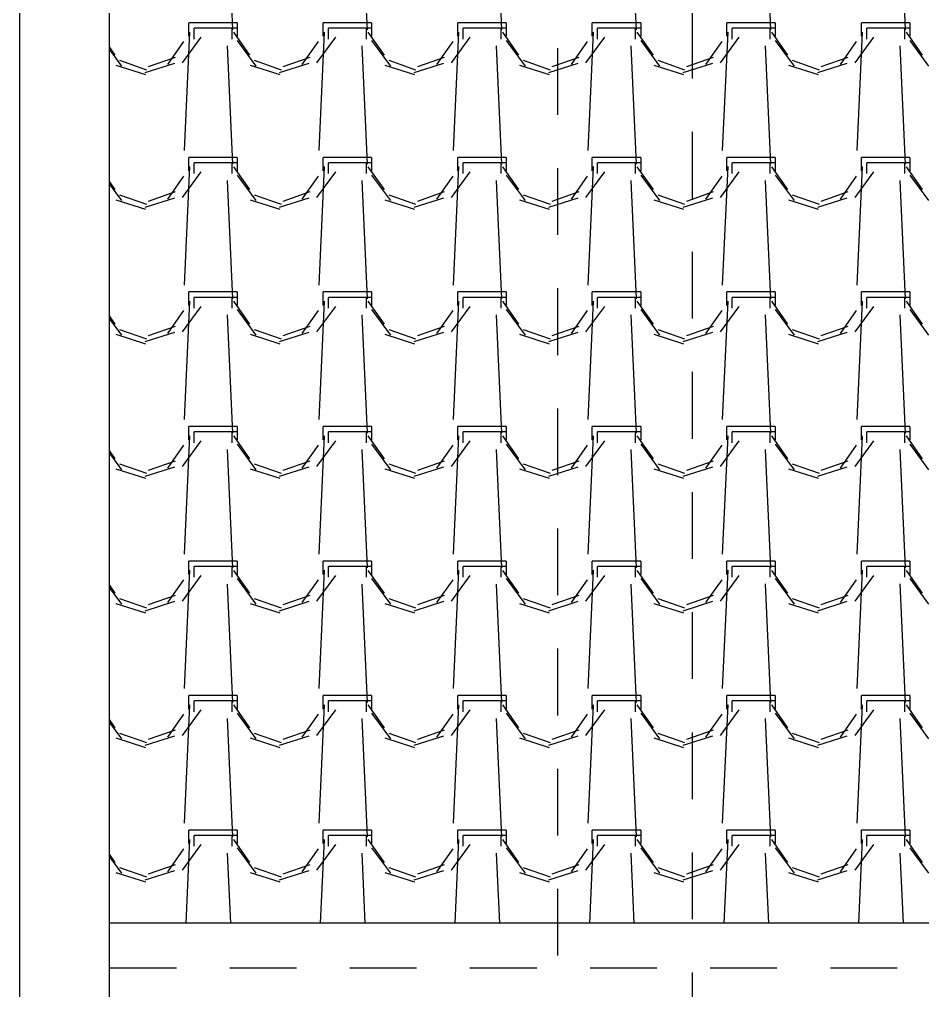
# Model space of a CAD drawing. Header units: millimetres. Extents: x 3923 to 4007, y 744 to 863.
# Drawn here: x 3928.841 to 3930.533, y 840.957 to 842.776 of the extents above; entities that cross this region are included whole.
import ezdxf

# ---------------------------------------------------------------- set-up
doc = ezdxf.new("R2010")
doc.units = ezdxf.units.MM
doc.linetypes.add('HIDDEN2', pattern=[0.1875, 0.125, -0.0625])
doc.layers.add('-HIDRO', color=8, linetype='Continuous')

msp = doc.modelspace()

# ---------------------------------------------------------------- linework, layer by layer
at = {"layer": '-HIDRO', "linetype": 'Continuous'}
for p, q in [((3928.8411, 852.9285), (3928.8411, 830.9115)), ((3929.0091, 846.7125), (3929.0091, 831.0795)), ((3929.2302, 842.9785), (3929.2403, 842.7568)), ((3929.4822, 842.9785), (3929.4923, 842.7568)), ((3929.7342, 842.9785), (3929.7443, 842.7568)), ((3929.9862, 842.9786), (3929.9963, 842.7568)), ((3930.2382, 842.9786), (3930.2483, 842.7568)), ((3930.4903, 842.9786), (3930.5003, 842.7568)), ((3929.2388, 842.7696), (3929.1582, 842.7696)), ((3929.1582, 842.7444), (3929.1582, 842.7696)), ((3929.2388, 842.7595), (3929.1682, 842.7595)), ((3929.1682, 842.7393), (3929.1682, 842.7595)), ((3929.2489, 842.7696), (3929.2388, 842.7696)), ((3929.2388, 842.7595), (3929.2388, 842.7393)), ((3929.2489, 842.7595), (3929.2388, 842.7595)), ((3929.2489, 842.7696), (3929.2489, 842.7444)), ((3929.4908, 842.7696), (3929.4102, 842.7696)), ((3929.4102, 842.7444), (3929.4102, 842.7696)), ((3929.4908, 842.7595), (3929.4202, 842.7595)), ((3929.4202, 842.7393), (3929.4202, 842.7595)), ((3929.5009, 842.7696), (3929.4908, 842.7696)), ((3929.4908, 842.7595), (3929.4908, 842.7393)), ((3929.5009, 842.7595), (3929.4908, 842.7595)), ((3929.5009, 842.7696), (3929.5009, 842.7444)), ((3929.7428, 842.7696), (3929.6622, 842.7696)), ((3929.6622, 842.7444), (3929.6622, 842.7696)), ((3929.7428, 842.7595), (3929.6722, 842.7595)), ((3929.6722, 842.7393), (3929.6722, 842.7595)), ((3929.7529, 842.7696), (3929.7428, 842.7696)), ((3929.7428, 842.7595), (3929.7428, 842.7393)), ((3929.7529, 842.7595), (3929.7428, 842.7595)), ((3929.7529, 842.7696), (3929.7529, 842.7444)), ((3929.9948, 842.7696), (3929.9142, 842.7696)), ((3929.9142, 842.7444), (3929.9142, 842.7696)), ((3929.9948, 842.7595), (3929.9242, 842.7595)), ((3929.9242, 842.7393), (3929.9242, 842.7595)), ((3930.0049, 842.7696), (3929.9948, 842.7696)), ((3929.9948, 842.7595), (3929.9948, 842.7393)), ((3930.0049, 842.7595), (3929.9948, 842.7595)), ((3930.0049, 842.7696), (3930.0049, 842.7444)), ((3930.2468, 842.7696), (3930.1662, 842.7696)), ((3930.1662, 842.7444), (3930.1662, 842.7696)), ((3930.2468, 842.7595), (3930.1762, 842.7595)), ((3930.1762, 842.7393), (3930.1762, 842.7595)), ((3930.2569, 842.7696), (3930.2468, 842.7696)), ((3930.2468, 842.7595), (3930.2468, 842.7393)), ((3930.2569, 842.7595), (3930.2468, 842.7595)), ((3930.2569, 842.7696), (3930.2569, 842.7444)), ((3930.4988, 842.7696), (3930.4182, 842.7696)), ((3930.4182, 842.7444), (3930.4182, 842.7696)), ((3930.4988, 842.7595), (3930.4282, 842.7595)), ((3930.4282, 842.7393), (3930.4282, 842.7595)), ((3930.5089, 842.7696), (3930.4988, 842.7696)), ((3930.4988, 842.7595), (3930.4988, 842.7393)), ((3930.5089, 842.7595), (3930.4988, 842.7595)), ((3930.5089, 842.7696), (3930.5089, 842.7444)), ((3929.1464, 842.6947), (3929.1816, 842.7426)), ((3929.1598, 842.7523), (3929.1497, 842.5306)), ((3929.2419, 842.7521), (3929.2721, 842.7092)), ((3929.2489, 842.7366), (3929.2842, 842.6887)), ((3929.3984, 842.6947), (3929.4336, 842.7426)), ((3929.4118, 842.7523), (3929.4017, 842.5306)), ((3929.4939, 842.7521), (3929.5241, 842.7092)), ((3929.5009, 842.7366), (3929.5362, 842.6887)), ((3929.6503, 842.6947), (3929.6856, 842.7426)), ((3929.6638, 842.7523), (3929.6537, 842.5306)), ((3929.7459, 842.7521), (3929.7761, 842.7092)), ((3929.7529, 842.7366), (3929.7882, 842.6887)), ((3929.9023, 842.6947), (3929.9376, 842.7426)), ((3929.9158, 842.7523), (3929.9057, 842.5306)), ((3929.9979, 842.7521), (3930.0281, 842.7092)), ((3930.0049, 842.7366), (3930.0401, 842.6887)), ((3930.1543, 842.6947), (3930.1896, 842.7426)), ((3930.1678, 842.7523), (3930.1577, 842.5306)), ((3930.2499, 842.7521), (3930.2801, 842.7092)), ((3930.2569, 842.7366), (3930.2921, 842.6887)), ((3930.4063, 842.6947), (3930.4416, 842.7426)), ((3930.4198, 842.7523), (3930.4098, 842.5306)), ((3930.5019, 842.7521), (3930.5321, 842.7092)), ((3930.5089, 842.7366), (3930.5441, 842.6887)), ((3929.0091, 842.7248), (3929.0201, 842.7092)), ((3929.0091, 842.7201), (3929.0322, 842.6887)), ((3929.119, 842.6917), (3929.1493, 842.7346)), ((3929.2302, 842.7265), (3929.2403, 842.5048)), ((3929.371, 842.6917), (3929.4013, 842.7346)), ((3929.4822, 842.7265), (3929.4923, 842.5048)), ((3929.623, 842.6917), (3929.6533, 842.7346)), ((3929.7342, 842.7265), (3929.7443, 842.5048)), ((3929.875, 842.6917), (3929.9053, 842.7346)), ((3929.9862, 842.7266), (3929.9963, 842.5048)), ((3930.127, 842.6917), (3930.1573, 842.7346)), ((3930.2382, 842.7266), (3930.2483, 842.5048)), ((3930.379, 842.6917), (3930.4093, 842.7346)), ((3930.4903, 842.7266), (3930.5003, 842.5048)), ((3929.0288, 842.6995), (3929.0792, 842.6819)), ((3929.0831, 842.6879), (3929.1335, 842.7055)), ((3929.2808, 842.6995), (3929.3312, 842.6819)), ((3929.3351, 842.6879), (3929.3855, 842.7055)), ((3929.5328, 842.6995), (3929.5832, 842.6819)), ((3929.5871, 842.6879), (3929.6375, 842.7055)), ((3929.7848, 842.6995), (3929.8352, 842.6819)), ((3929.8391, 842.6879), (3929.8895, 842.7055)), ((3930.0368, 842.6995), (3930.0872, 842.6819)), ((3930.0911, 842.6879), (3930.1415, 842.7055)), ((3930.2888, 842.6995), (3930.3392, 842.6819)), ((3930.3431, 842.6879), (3930.3935, 842.7055)), ((3929.0216, 842.6903), (3929.0771, 842.6726)), ((3929.0765, 842.6766), (3929.1319, 842.6942)), ((3929.2736, 842.6903), (3929.3291, 842.6726)), ((3929.3285, 842.6766), (3929.3839, 842.6942)), ((3929.5256, 842.6903), (3929.5811, 842.6726)), ((3929.5805, 842.6766), (3929.6359, 842.6942)), ((3929.7776, 842.6903), (3929.8331, 842.6726)), ((3929.8325, 842.6766), (3929.8879, 842.6942)), ((3930.0296, 842.6903), (3930.0851, 842.6726)), ((3930.0845, 842.6766), (3930.1399, 842.6942)), ((3930.2816, 842.6903), (3930.3371, 842.6726)), ((3930.3365, 842.6766), (3930.3919, 842.6942)), ((3929.2388, 842.5176), (3929.1582, 842.5176)), ((3929.1582, 842.4924), (3929.1582, 842.5176)), ((3929.2489, 842.5176), (3929.2388, 842.5176)), ((3929.2489, 842.5176), (3929.2489, 842.4924)), ((3929.4908, 842.5176), (3929.4102, 842.5176)), ((3929.4102, 842.4924), (3929.4102, 842.5176)), ((3929.5009, 842.5176), (3929.4908, 842.5176)), ((3929.5009, 842.5176), (3929.5009, 842.4924)), ((3929.7428, 842.5176), (3929.6622, 842.5176)), ((3929.6622, 842.4924), (3929.6622, 842.5176)), ((3929.7529, 842.5176), (3929.7428, 842.5176)), ((3929.7529, 842.5176), (3929.7529, 842.4924)), ((3929.9948, 842.5176), (3929.9142, 842.5176)), ((3929.9142, 842.4924), (3929.9142, 842.5176)), ((3930.0049, 842.5176), (3929.9948, 842.5176)), ((3930.0049, 842.5176), (3930.0049, 842.4924)), ((3930.2468, 842.5176), (3930.1662, 842.5176)), ((3930.1662, 842.4924), (3930.1662, 842.5176)), ((3930.2569, 842.5176), (3930.2468, 842.5176)), ((3930.2569, 842.5176), (3930.2569, 842.4924)), ((3930.4988, 842.5176), (3930.4182, 842.5176)), ((3930.4182, 842.4924), (3930.4182, 842.5176)), ((3930.5089, 842.5176), (3930.4988, 842.5176)), ((3930.5089, 842.5176), (3930.5089, 842.4924)), ((3929.1598, 842.5003), (3929.1497, 842.2786)), ((3929.2388, 842.5075), (3929.1682, 842.5075)), ((3929.1682, 842.4873), (3929.1682, 842.5075)), ((3929.2388, 842.5075), (3929.2388, 842.4873)), ((3929.2489, 842.5075), (3929.2388, 842.5075)), ((3929.2418, 842.5001), (3929.2721, 842.4572)), ((3929.4118, 842.5003), (3929.4017, 842.2786)), ((3929.4908, 842.5075), (3929.4202, 842.5075)), ((3929.4202, 842.4873), (3929.4202, 842.5075)), ((3929.4908, 842.5075), (3929.4908, 842.4873)), ((3929.5009, 842.5075), (3929.4908, 842.5075)), ((3929.4939, 842.5001), (3929.5241, 842.4572)), ((3929.6638, 842.5003), (3929.6537, 842.2786)), ((3929.7428, 842.5075), (3929.6722, 842.5075)), ((3929.6722, 842.4873), (3929.6722, 842.5075)), ((3929.7428, 842.5075), (3929.7428, 842.4873)), ((3929.7529, 842.5075), (3929.7428, 842.5075)), ((3929.7459, 842.5001), (3929.7761, 842.4572)), ((3929.9158, 842.5003), (3929.9057, 842.2786)), ((3929.9948, 842.5075), (3929.9242, 842.5075)), ((3929.9242, 842.4873), (3929.9242, 842.5075)), ((3929.9948, 842.5075), (3929.9948, 842.4873)), ((3930.0049, 842.5075), (3929.9948, 842.5075)), ((3929.9979, 842.5001), (3930.0281, 842.4572)), ((3930.1678, 842.5003), (3930.1577, 842.2786)), ((3930.2468, 842.5075), (3930.1762, 842.5075)), ((3930.1762, 842.4873), (3930.1762, 842.5075)), ((3930.2468, 842.5075), (3930.2468, 842.4873)), ((3930.2569, 842.5075), (3930.2468, 842.5075)), ((3930.2499, 842.5001), (3930.2801, 842.4572)), ((3930.4198, 842.5003), (3930.4098, 842.2786)), ((3930.4988, 842.5075), (3930.4282, 842.5075)), ((3930.4282, 842.4873), (3930.4282, 842.5075)), ((3930.4988, 842.5075), (3930.4988, 842.4873)), ((3930.5089, 842.5075), (3930.4988, 842.5075)), ((3930.5019, 842.5001), (3930.5321, 842.4572)), ((3929.119, 842.4397), (3929.1493, 842.4826)), ((3929.1464, 842.4427), (3929.1816, 842.4906)), ((3929.2489, 842.4846), (3929.2842, 842.4367)), ((3929.371, 842.4397), (3929.4013, 842.4826)), ((3929.3983, 842.4427), (3929.4336, 842.4906)), ((3929.5009, 842.4846), (3929.5362, 842.4367)), ((3929.623, 842.4397), (3929.6533, 842.4826)), ((3929.6503, 842.4427), (3929.6856, 842.4906)), ((3929.7529, 842.4846), (3929.7882, 842.4367)), ((3929.875, 842.4397), (3929.9053, 842.4826)), ((3929.9023, 842.4427), (3929.9376, 842.4906)), ((3930.0049, 842.4846), (3930.0402, 842.4367)), ((3930.127, 842.4397), (3930.1573, 842.4826)), ((3930.1543, 842.4427), (3930.1896, 842.4906)), ((3930.2569, 842.4846), (3930.2921, 842.4367)), ((3930.379, 842.4397), (3930.4093, 842.4826)), ((3930.4063, 842.4427), (3930.4416, 842.4906)), ((3930.5089, 842.4846), (3930.5441, 842.4367)), ((3929.0091, 842.4728), (3929.0201, 842.4572)), ((3929.0091, 842.4681), (3929.0322, 842.4367)), ((3929.2302, 842.4745), (3929.2403, 842.2528)), ((3929.4822, 842.4745), (3929.4923, 842.2528)), ((3929.7342, 842.4745), (3929.7443, 842.2528)), ((3929.9862, 842.4746), (3929.9963, 842.2528)), ((3930.2382, 842.4746), (3930.2483, 842.2528)), ((3930.4903, 842.4746), (3930.5003, 842.2528)), ((3929.0288, 842.4475), (3929.0792, 842.4299)), ((3929.0831, 842.4359), (3929.1335, 842.4535)), ((3929.2808, 842.4475), (3929.3312, 842.4299)), ((3929.3351, 842.4359), (3929.3855, 842.4535)), ((3929.5328, 842.4475), (3929.5832, 842.4299)), ((3929.5871, 842.4359), (3929.6375, 842.4535)), ((3929.7848, 842.4475), (3929.8352, 842.4299)), ((3929.8391, 842.4359), (3929.8895, 842.4535)), ((3930.0368, 842.4475), (3930.0872, 842.4299)), ((3930.0911, 842.4359), (3930.1415, 842.4535)), ((3930.2888, 842.4475), (3930.3392, 842.4299)), ((3930.3431, 842.4359), (3930.3935, 842.4535)), ((3929.0216, 842.4383), (3929.0771, 842.4206)), ((3929.0765, 842.4246), (3929.1319, 842.4422)), ((3929.2736, 842.4383), (3929.3291, 842.4206)), ((3929.3285, 842.4246), (3929.3839, 842.4422)), ((3929.5256, 842.4383), (3929.5811, 842.4206)), ((3929.5805, 842.4246), (3929.6359, 842.4422)), ((3929.7776, 842.4383), (3929.8331, 842.4206)), ((3929.8325, 842.4246), (3929.8879, 842.4422)), ((3930.0296, 842.4383), (3930.0851, 842.4206)), ((3930.0845, 842.4246), (3930.1399, 842.4422)), ((3930.2816, 842.4383), (3930.3371, 842.4206)), ((3930.3365, 842.4246), (3930.3919, 842.4422)), ((3929.2388, 842.2656), (3929.1582, 842.2656)), ((3929.1582, 842.2404), (3929.1582, 842.2656)), ((3929.2489, 842.2656), (3929.2388, 842.2656)), ((3929.2489, 842.2656), (3929.2489, 842.2404)), ((3929.4908, 842.2656), (3929.4102, 842.2656)), ((3929.4102, 842.2404), (3929.4102, 842.2656)), ((3929.5009, 842.2656), (3929.4908, 842.2656)), ((3929.5009, 842.2656), (3929.5009, 842.2404)), ((3929.7428, 842.2656), (3929.6622, 842.2656)), ((3929.6622, 842.2404), (3929.6622, 842.2656)), ((3929.7529, 842.2656), (3929.7428, 842.2656)), ((3929.7529, 842.2656), (3929.7529, 842.2404)), ((3929.9948, 842.2656), (3929.9142, 842.2656)), ((3929.9142, 842.2404), (3929.9142, 842.2656)), ((3930.0049, 842.2656), (3929.9948, 842.2656)), ((3930.0049, 842.2656), (3930.0049, 842.2404)), ((3930.2468, 842.2656), (3930.1662, 842.2656)), ((3930.1662, 842.2404), (3930.1662, 842.2656)), ((3930.2569, 842.2656), (3930.2468, 842.2656)), ((3930.2569, 842.2656), (3930.2569, 842.2404)), ((3930.4988, 842.2656), (3930.4182, 842.2656)), ((3930.4182, 842.2404), (3930.4182, 842.2656)), ((3930.5089, 842.2656), (3930.4988, 842.2656)), ((3930.5089, 842.2656), (3930.5089, 842.2404)), ((3929.1598, 842.2483), (3929.1497, 842.0266)), ((3929.2388, 842.2555), (3929.1682, 842.2555)), ((3929.1682, 842.2353), (3929.1682, 842.2555)), ((3929.2388, 842.2555), (3929.2388, 842.2353)), ((3929.2489, 842.2555), (3929.2388, 842.2555)), ((3929.2418, 842.2481), (3929.2721, 842.2052)), ((3929.4118, 842.2483), (3929.4017, 842.0266)), ((3929.4908, 842.2555), (3929.4202, 842.2555)), ((3929.4202, 842.2353), (3929.4202, 842.2555)), ((3929.4908, 842.2555), (3929.4908, 842.2353)), ((3929.5009, 842.2555), (3929.4908, 842.2555)), ((3929.4938, 842.2481), (3929.5241, 842.2052)), ((3929.6638, 842.2483), (3929.6537, 842.0266)), ((3929.7428, 842.2555), (3929.6722, 842.2555)), ((3929.6722, 842.2353), (3929.6722, 842.2555)), ((3929.7428, 842.2555), (3929.7428, 842.2353)), ((3929.7529, 842.2555), (3929.7428, 842.2555)), ((3929.7459, 842.2481), (3929.7761, 842.2052)), ((3929.9158, 842.2483), (3929.9057, 842.0266)), ((3929.9948, 842.2555), (3929.9242, 842.2555)), ((3929.9242, 842.2353), (3929.9242, 842.2555)), ((3929.9948, 842.2555), (3929.9948, 842.2353)), ((3930.0049, 842.2555), (3929.9948, 842.2555)), ((3929.9979, 842.2481), (3930.0281, 842.2052)), ((3930.1678, 842.2483), (3930.1577, 842.0266)), ((3930.2468, 842.2555), (3930.1762, 842.2555)), ((3930.1762, 842.2353), (3930.1762, 842.2555)), ((3930.2468, 842.2555), (3930.2468, 842.2353)), ((3930.2569, 842.2555), (3930.2468, 842.2555)), ((3930.2499, 842.2481), (3930.2801, 842.2052)), ((3930.4198, 842.2483), (3930.4098, 842.0266)), ((3930.4988, 842.2555), (3930.4282, 842.2555)), ((3930.4282, 842.2353), (3930.4282, 842.2555)), ((3930.4988, 842.2555), (3930.4988, 842.2353)), ((3930.5089, 842.2555), (3930.4988, 842.2555)), ((3930.5019, 842.2481), (3930.5321, 842.2052)), ((3929.119, 842.1877), (3929.1493, 842.2306)), ((3929.1463, 842.1907), (3929.1816, 842.2386)), ((3929.2489, 842.2326), (3929.2842, 842.1847)), ((3929.371, 842.1877), (3929.4013, 842.2306)), ((3929.3983, 842.1907), (3929.4336, 842.2386)), ((3929.5009, 842.2326), (3929.5362, 842.1847)), ((3929.623, 842.1877), (3929.6533, 842.2306)), ((3929.6503, 842.1907), (3929.6856, 842.2386)), ((3929.7529, 842.2326), (3929.7882, 842.1847)), ((3929.875, 842.1877), (3929.9053, 842.2306)), ((3929.9023, 842.1907), (3929.9376, 842.2386)), ((3930.0049, 842.2326), (3930.0402, 842.1847)), ((3930.127, 842.1877), (3930.1573, 842.2306)), ((3930.1543, 842.1907), (3930.1896, 842.2386)), ((3930.2569, 842.2326), (3930.2922, 842.1847)), ((3930.379, 842.1877), (3930.4093, 842.2306)), ((3930.4063, 842.1907), (3930.4416, 842.2386)), ((3930.5089, 842.2326), (3930.5441, 842.1847)), ((3929.0091, 842.2208), (3929.0201, 842.2052)), ((3929.0091, 842.2161), (3929.0322, 842.1847)), ((3929.2302, 842.2225), (3929.2403, 842.0008)), ((3929.4822, 842.2225), (3929.4923, 842.0008)), ((3929.7342, 842.2225), (3929.7443, 842.0008)), ((3929.9862, 842.2226), (3929.9963, 842.0008)), ((3930.2382, 842.2226), (3930.2483, 842.0008)), ((3930.4903, 842.2226), (3930.5003, 842.0008)), ((3929.0288, 842.1955), (3929.0792, 842.1779)), ((3929.0765, 842.1726), (3929.1319, 842.1902)), ((3929.0831, 842.1839), (3929.1335, 842.2015)), ((3929.2808, 842.1955), (3929.3312, 842.1779)), ((3929.3285, 842.1726), (3929.3839, 842.1902)), ((3929.3351, 842.1839), (3929.3855, 842.2015)), ((3929.5328, 842.1955), (3929.5832, 842.1779)), ((3929.5805, 842.1726), (3929.6359, 842.1902)), ((3929.5871, 842.1839), (3929.6375, 842.2015)), ((3929.7848, 842.1955), (3929.8352, 842.1779)), ((3929.8325, 842.1726), (3929.8879, 842.1902)), ((3929.8391, 842.1839), (3929.8895, 842.2015)), ((3930.0368, 842.1955), (3930.0872, 842.1779)), ((3930.0845, 842.1726), (3930.1399, 842.1902)), ((3930.0911, 842.1839), (3930.1415, 842.2015)), ((3930.2888, 842.1955), (3930.3392, 842.1779)), ((3930.3365, 842.1726), (3930.3919, 842.1902)), ((3930.3431, 842.1839), (3930.3935, 842.2015)), ((3929.0216, 842.1863), (3929.0771, 842.1686)), ((3929.2736, 842.1863), (3929.3291, 842.1686)), ((3929.5256, 842.1863), (3929.5811, 842.1686)), ((3929.7776, 842.1863), (3929.8331, 842.1686)), ((3930.0296, 842.1863), (3930.0851, 842.1686)), ((3930.2816, 842.1863), (3930.3371, 842.1686)), ((3929.2388, 842.0136), (3929.1582, 842.0136)), ((3929.1582, 841.9884), (3929.1582, 842.0136)), ((3929.2489, 842.0136), (3929.2388, 842.0136)), ((3929.2489, 842.0136), (3929.2489, 841.9884)), ((3929.4908, 842.0136), (3929.4102, 842.0136)), ((3929.4102, 841.9884), (3929.4102, 842.0136)), ((3929.5009, 842.0136), (3929.4908, 842.0136)), ((3929.5009, 842.0136), (3929.5009, 841.9884)), ((3929.7428, 842.0136), (3929.6622, 842.0136)), ((3929.6622, 841.9884), (3929.6622, 842.0136)), ((3929.7529, 842.0136), (3929.7428, 842.0136)), ((3929.7529, 842.0136), (3929.7529, 841.9884)), ((3929.9948, 842.0136), (3929.9142, 842.0136)), ((3929.9142, 841.9884), (3929.9142, 842.0136)), ((3930.0049, 842.0136), (3929.9948, 842.0136)), ((3930.0049, 842.0136), (3930.0049, 841.9884)), ((3930.2468, 842.0136), (3930.1662, 842.0136)), ((3930.1662, 841.9884), (3930.1662, 842.0136)), ((3930.2569, 842.0136), (3930.2468, 842.0136)), ((3930.2569, 842.0136), (3930.2569, 841.9884)), ((3930.4988, 842.0136), (3930.4182, 842.0136)), ((3930.4182, 841.9884), (3930.4182, 842.0136)), ((3930.5089, 842.0136), (3930.4988, 842.0136)), ((3930.5089, 842.0136), (3930.5089, 841.9884)), ((3929.1598, 841.9963), (3929.1497, 841.7746)), ((3929.2388, 842.0035), (3929.1682, 842.0035)), ((3929.1682, 841.9833), (3929.1682, 842.0035)), ((3929.2388, 842.0035), (3929.2388, 841.9833)), ((3929.2489, 842.0035), (3929.2388, 842.0035)), ((3929.2418, 841.9961), (3929.2721, 841.9532)), ((3929.4118, 841.9963), (3929.4017, 841.7746)), ((3929.4908, 842.0035), (3929.4202, 842.0035)), ((3929.4202, 841.9833), (3929.4202, 842.0035)), ((3929.4908, 842.0035), (3929.4908, 841.9833)), ((3929.5009, 842.0035), (3929.4908, 842.0035)), ((3929.4938, 841.9961), (3929.5241, 841.9532)), ((3929.6638, 841.9963), (3929.6537, 841.7746)), ((3929.7428, 842.0035), (3929.6722, 842.0035)), ((3929.6722, 841.9833), (3929.6722, 842.0035)), ((3929.7428, 842.0035), (3929.7428, 841.9833)), ((3929.7529, 842.0035), (3929.7428, 842.0035)), ((3929.7459, 841.9961), (3929.7761, 841.9532)), ((3929.9158, 841.9963), (3929.9057, 841.7746)), ((3929.9948, 842.0035), (3929.9242, 842.0035)), ((3929.9242, 841.9833), (3929.9242, 842.0035)), ((3929.9948, 842.0035), (3929.9948, 841.9833)), ((3930.0049, 842.0035), (3929.9948, 842.0035)), ((3929.9979, 841.9961), (3930.0281, 841.9532)), ((3930.1678, 841.9963), (3930.1577, 841.7746)), ((3930.2468, 842.0035), (3930.1762, 842.0035)), ((3930.1762, 841.9833), (3930.1762, 842.0035)), ((3930.2468, 842.0035), (3930.2468, 841.9833)), ((3930.2569, 842.0035), (3930.2468, 842.0035)), ((3930.2499, 841.9961), (3930.2801, 841.9532)), ((3930.4198, 841.9963), (3930.4098, 841.7746)), ((3930.4988, 842.0035), (3930.4282, 842.0035)), ((3930.4282, 841.9833), (3930.4282, 842.0035)), ((3930.4988, 842.0035), (3930.4988, 841.9833)), ((3930.5089, 842.0035), (3930.4988, 842.0035)), ((3930.5019, 841.9961), (3930.5321, 841.9532)), ((3929.119, 841.9357), (3929.1493, 841.9786)), ((3929.1463, 841.9387), (3929.1816, 841.9866)), ((3929.2489, 841.9806), (3929.2842, 841.9327)), ((3929.371, 841.9357), (3929.4013, 841.9786)), ((3929.3983, 841.9387), (3929.4336, 841.9866)), ((3929.5009, 841.9806), (3929.5362, 841.9327)), ((3929.623, 841.9357), (3929.6533, 841.9786)), ((3929.6503, 841.9387), (3929.6856, 841.9866)), ((3929.7529, 841.9806), (3929.7882, 841.9327)), ((3929.875, 841.9357), (3929.9053, 841.9786)), ((3929.9023, 841.9387), (3929.9376, 841.9866)), ((3930.0049, 841.9806), (3930.0402, 841.9327)), ((3930.127, 841.9357), (3930.1573, 841.9786)), ((3930.1543, 841.9387), (3930.1896, 841.9866)), ((3930.2569, 841.9806), (3930.2922, 841.9327)), ((3930.379, 841.9357), (3930.4093, 841.9786)), ((3930.4063, 841.9387), (3930.4416, 841.9866)), ((3930.5089, 841.9806), (3930.5442, 841.9327)), ((3929.0091, 841.9688), (3929.0201, 841.9532)), ((3929.0091, 841.9641), (3929.0322, 841.9327)), ((3929.2302, 841.9705), (3929.2403, 841.7488)), ((3929.4822, 841.9705), (3929.4923, 841.7488)), ((3929.7342, 841.9705), (3929.7443, 841.7488)), ((3929.9862, 841.9706), (3929.9963, 841.7488)), ((3930.2382, 841.9706), (3930.2483, 841.7488)), ((3930.4903, 841.9706), (3930.5003, 841.7488)), ((3929.0288, 841.9435), (3929.0792, 841.9259)), ((3929.0765, 841.9206), (3929.1319, 841.9382)), ((3929.0831, 841.9319), (3929.1335, 841.9495)), ((3929.2808, 841.9435), (3929.3312, 841.9259)), ((3929.3285, 841.9206), (3929.3839, 841.9382)), ((3929.3351, 841.9319), (3929.3855, 841.9495)), ((3929.5328, 841.9435), (3929.5832, 841.9259)), ((3929.5805, 841.9206), (3929.6359, 841.9382)), ((3929.5871, 841.9319), (3929.6375, 841.9495)), ((3929.7848, 841.9435), (3929.8352, 841.9259)), ((3929.8325, 841.9206), (3929.8879, 841.9382)), ((3929.8391, 841.9319), (3929.8895, 841.9495)), ((3930.0368, 841.9435), (3930.0872, 841.9259)), ((3930.0845, 841.9206), (3930.1399, 841.9382)), ((3930.0911, 841.9319), (3930.1415, 841.9495)), ((3930.2888, 841.9435), (3930.3392, 841.9259)), ((3930.3365, 841.9206), (3930.3919, 841.9382)), ((3930.3431, 841.9319), (3930.3935, 841.9495)), ((3929.0216, 841.9343), (3929.0771, 841.9166)), ((3929.2736, 841.9343), (3929.3291, 841.9166)), ((3929.5256, 841.9343), (3929.5811, 841.9166)), ((3929.7776, 841.9343), (3929.8331, 841.9166)), ((3930.0296, 841.9343), (3930.0851, 841.9166)), ((3930.2816, 841.9343), (3930.3371, 841.9166)), ((3929.2388, 841.7616), (3929.1582, 841.7616)), ((3929.1582, 841.7364), (3929.1582, 841.7616)), ((3929.2489, 841.7616), (3929.2388, 841.7616)), ((3929.2489, 841.7616), (3929.2489, 841.7364)), ((3929.4908, 841.7616), (3929.4102, 841.7616)), ((3929.4102, 841.7364), (3929.4102, 841.7616)), ((3929.5009, 841.7616), (3929.4908, 841.7616)), ((3929.5009, 841.7616), (3929.5009, 841.7364)), ((3929.7428, 841.7616), (3929.6622, 841.7616)), ((3929.6622, 841.7364), (3929.6622, 841.7616)), ((3929.7529, 841.7616), (3929.7428, 841.7616)), ((3929.7529, 841.7616), (3929.7529, 841.7364)), ((3929.9948, 841.7616), (3929.9142, 841.7616)), ((3929.9142, 841.7364), (3929.9142, 841.7616)), ((3930.0049, 841.7616), (3929.9948, 841.7616)), ((3930.0049, 841.7616), (3930.0049, 841.7364)), ((3930.2468, 841.7616), (3930.1662, 841.7616)), ((3930.1662, 841.7364), (3930.1662, 841.7616)), ((3930.2569, 841.7616), (3930.2468, 841.7616)), ((3930.2569, 841.7616), (3930.2569, 841.7364)), ((3930.4988, 841.7616), (3930.4182, 841.7616)), ((3930.4182, 841.7364), (3930.4182, 841.7616)), ((3930.5089, 841.7616), (3930.4988, 841.7616)), ((3930.5089, 841.7616), (3930.5089, 841.7364)), ((3929.1598, 841.7443), (3929.1497, 841.5226)), ((3929.2388, 841.7515), (3929.1682, 841.7515)), ((3929.1682, 841.7313), (3929.1682, 841.7515)), ((3929.2388, 841.7515), (3929.2388, 841.7313)), ((3929.2489, 841.7515), (3929.2388, 841.7515)), ((3929.2418, 841.7441), (3929.2721, 841.7012)), ((3929.4118, 841.7443), (3929.4017, 841.5226)), ((3929.4908, 841.7515), (3929.4202, 841.7515)), ((3929.4202, 841.7313), (3929.4202, 841.7515)), ((3929.4908, 841.7515), (3929.4908, 841.7313)), ((3929.5009, 841.7515), (3929.4908, 841.7515)), ((3929.4938, 841.7441), (3929.5241, 841.7012)), ((3929.6638, 841.7443), (3929.6537, 841.5226)), ((3929.7428, 841.7515), (3929.6722, 841.7515)), ((3929.6722, 841.7313), (3929.6722, 841.7515)), ((3929.7428, 841.7515), (3929.7428, 841.7313)), ((3929.7529, 841.7515), (3929.7428, 841.7515)), ((3929.7458, 841.7441), (3929.7761, 841.7012)), ((3929.9158, 841.7443), (3929.9057, 841.5226)), ((3929.9948, 841.7515), (3929.9242, 841.7515)), ((3929.9242, 841.7313), (3929.9242, 841.7515)), ((3929.9948, 841.7515), (3929.9948, 841.7313)), ((3930.0049, 841.7515), (3929.9948, 841.7515)), ((3929.9979, 841.7441), (3930.0281, 841.7012)), ((3930.1678, 841.7443), (3930.1577, 841.5226)), ((3930.2468, 841.7515), (3930.1762, 841.7515)), ((3930.1762, 841.7313), (3930.1762, 841.7515)), ((3930.2468, 841.7515), (3930.2468, 841.7313)), ((3930.2569, 841.7515), (3930.2468, 841.7515)), ((3930.2499, 841.7441), (3930.2801, 841.7012)), ((3930.4198, 841.7443), (3930.4098, 841.5226)), ((3930.4988, 841.7515), (3930.4282, 841.7515)), ((3930.4282, 841.7313), (3930.4282, 841.7515)), ((3930.4988, 841.7515), (3930.4988, 841.7313)), ((3930.5089, 841.7515), (3930.4988, 841.7515)), ((3930.5019, 841.7441), (3930.5321, 841.7012)), ((3929.119, 841.6837), (3929.1493, 841.7266)), ((3929.1463, 841.6867), (3929.1816, 841.7346)), ((3929.2302, 841.7185), (3929.2403, 841.4968)), ((3929.2489, 841.7286), (3929.2842, 841.6807)), ((3929.371, 841.6837), (3929.4013, 841.7266)), ((3929.3983, 841.6867), (3929.4336, 841.7346)), ((3929.4822, 841.7185), (3929.4923, 841.4968)), ((3929.5009, 841.7286), (3929.5362, 841.6807)), ((3929.623, 841.6837), (3929.6533, 841.7266)), ((3929.6503, 841.6867), (3929.6856, 841.7346)), ((3929.7342, 841.7185), (3929.7443, 841.4968)), ((3929.7529, 841.7286), (3929.7882, 841.6807)), ((3929.875, 841.6837), (3929.9053, 841.7266)), ((3929.9023, 841.6867), (3929.9376, 841.7346)), ((3929.9862, 841.7185), (3929.9963, 841.4968)), ((3930.0049, 841.7286), (3930.0402, 841.6807)), ((3930.127, 841.6837), (3930.1573, 841.7266)), ((3930.1543, 841.6867), (3930.1896, 841.7346)), ((3930.2382, 841.7186), (3930.2483, 841.4968)), ((3930.2569, 841.7286), (3930.2922, 841.6807)), ((3930.379, 841.6837), (3930.4093, 841.7266)), ((3930.4063, 841.6867), (3930.4416, 841.7346)), ((3930.4903, 841.7186), (3930.5003, 841.4968)), ((3930.5089, 841.7286), (3930.5442, 841.6807)), ((3929.0091, 841.7168), (3929.0201, 841.7012)), ((3929.0091, 841.7121), (3929.0322, 841.6807)), ((3929.0216, 841.6823), (3929.0771, 841.6646)), ((3929.0288, 841.6915), (3929.0792, 841.6739)), ((3929.0765, 841.6686), (3929.1319, 841.6862)), ((3929.0831, 841.6799), (3929.1335, 841.6975)), ((3929.2736, 841.6823), (3929.3291, 841.6646)), ((3929.2808, 841.6915), (3929.3312, 841.6739)), ((3929.3285, 841.6686), (3929.3839, 841.6862)), ((3929.3351, 841.6799), (3929.3855, 841.6975)), ((3929.5256, 841.6823), (3929.5811, 841.6646)), ((3929.5328, 841.6915), (3929.5832, 841.6739)), ((3929.5805, 841.6686), (3929.6359, 841.6862)), ((3929.5871, 841.6799), (3929.6375, 841.6975)), ((3929.7776, 841.6823), (3929.8331, 841.6646)), ((3929.7848, 841.6915), (3929.8352, 841.6739)), ((3929.8325, 841.6686), (3929.8879, 841.6862)), ((3929.8391, 841.6799), (3929.8895, 841.6975)), ((3930.0296, 841.6823), (3930.0851, 841.6646)), ((3930.0368, 841.6915), (3930.0872, 841.6739)), ((3930.0845, 841.6686), (3930.1399, 841.6862)), ((3930.0911, 841.6799), (3930.1415, 841.6975)), ((3930.2816, 841.6823), (3930.3371, 841.6646)), ((3930.2888, 841.6915), (3930.3392, 841.6739)), ((3930.3365, 841.6686), (3930.3919, 841.6862)), ((3930.3431, 841.6799), (3930.3935, 841.6975)), ((3929.2388, 841.5096), (3929.1582, 841.5096)), ((3929.1582, 841.4844), (3929.1582, 841.5096)), ((3929.2388, 841.4995), (3929.1682, 841.4995)), ((3929.1682, 841.4793), (3929.1682, 841.4995)), ((3929.2489, 841.5096), (3929.2388, 841.5096)), ((3929.2388, 841.4995), (3929.2388, 841.4793)), ((3929.2489, 841.4995), (3929.2388, 841.4995)), ((3929.2489, 841.5096), (3929.2489, 841.4844)), ((3929.4908, 841.5096), (3929.4102, 841.5096)), ((3929.4102, 841.4844), (3929.4102, 841.5096)), ((3929.4908, 841.4995), (3929.4202, 841.4995)), ((3929.4202, 841.4793), (3929.4202, 841.4995)), ((3929.5009, 841.5096), (3929.4908, 841.5096)), ((3929.4908, 841.4995), (3929.4908, 841.4793)), ((3929.5009, 841.4995), (3929.4908, 841.4995)), ((3929.5009, 841.5096), (3929.5009, 841.4844)), ((3929.7428, 841.5096), (3929.6622, 841.5096)), ((3929.6622, 841.4844), (3929.6622, 841.5096)), ((3929.7428, 841.4995), (3929.6722, 841.4995)), ((3929.6722, 841.4793), (3929.6722, 841.4995)), ((3929.7529, 841.5096), (3929.7428, 841.5096)), ((3929.7428, 841.4995), (3929.7428, 841.4793)), ((3929.7529, 841.4995), (3929.7428, 841.4995)), ((3929.7529, 841.5096), (3929.7529, 841.4844)), ((3929.9948, 841.5096), (3929.9142, 841.5096)), ((3929.9142, 841.4844), (3929.9142, 841.5096)), ((3929.9948, 841.4995), (3929.9242, 841.4995)), ((3929.9242, 841.4793), (3929.9242, 841.4995)), ((3930.0049, 841.5096), (3929.9948, 841.5096)), ((3929.9948, 841.4995), (3929.9948, 841.4793)), ((3930.0049, 841.4995), (3929.9948, 841.4995)), ((3930.0049, 841.5096), (3930.0049, 841.4844)), ((3930.2468, 841.5096), (3930.1662, 841.5096)), ((3930.1662, 841.4844), (3930.1662, 841.5096)), ((3930.2468, 841.4995), (3930.1762, 841.4995)), ((3930.1762, 841.4793), (3930.1762, 841.4995)), ((3930.2569, 841.5096), (3930.2468, 841.5096)), ((3930.2468, 841.4995), (3930.2468, 841.4793)), ((3930.2569, 841.4995), (3930.2468, 841.4995)), ((3930.2569, 841.5096), (3930.2569, 841.4844)), ((3930.4988, 841.5096), (3930.4182, 841.5096)), ((3930.4182, 841.4844), (3930.4182, 841.5096)), ((3930.4988, 841.4995), (3930.4282, 841.4995)), ((3930.4282, 841.4793), (3930.4282, 841.4995)), ((3930.5089, 841.5096), (3930.4988, 841.5096)), ((3930.4988, 841.4995), (3930.4988, 841.4793)), ((3930.5089, 841.4995), (3930.4988, 841.4995)), ((3930.5089, 841.5096), (3930.5089, 841.4844)), ((3929.1463, 841.4347), (3929.1816, 841.4826)), ((3929.1598, 841.4923), (3929.1497, 841.2706)), ((3929.2418, 841.4921), (3929.2721, 841.4492)), ((3929.3983, 841.4347), (3929.4336, 841.4826)), ((3929.4118, 841.4923), (3929.4017, 841.2706)), ((3929.4938, 841.4921), (3929.5241, 841.4492)), ((3929.6503, 841.4347), (3929.6856, 841.4826)), ((3929.6638, 841.4923), (3929.6537, 841.2706)), ((3929.7458, 841.4921), (3929.7761, 841.4492)), ((3929.9023, 841.4347), (3929.9376, 841.4826)), ((3929.9158, 841.4923), (3929.9057, 841.2706)), ((3929.9978, 841.4921), (3930.0281, 841.4492)), ((3930.1543, 841.4347), (3930.1896, 841.4826)), ((3930.1678, 841.4923), (3930.1577, 841.2706)), ((3930.2499, 841.4921), (3930.2801, 841.4492)), ((3930.4063, 841.4347), (3930.4416, 841.4826)), ((3930.4198, 841.4923), (3930.4098, 841.2706)), ((3930.5019, 841.4921), (3930.5321, 841.4492)), ((3929.0091, 841.4648), (3929.0201, 841.4492)), ((3929.119, 841.4317), (3929.1493, 841.4746)), ((3929.2302, 841.4665), (3929.2403, 841.2448)), ((3929.2489, 841.4766), (3929.2842, 841.4287)), ((3929.371, 841.4317), (3929.4013, 841.4746)), ((3929.4822, 841.4665), (3929.4923, 841.2448)), ((3929.5009, 841.4766), (3929.5362, 841.4287)), ((3929.623, 841.4317), (3929.6533, 841.4746)), ((3929.7342, 841.4665), (3929.7443, 841.2448)), ((3929.7529, 841.4766), (3929.7882, 841.4287)), ((3929.875, 841.4317), (3929.9053, 841.4746)), ((3929.9862, 841.4665), (3929.9963, 841.2448)), ((3930.0049, 841.4766), (3930.0402, 841.4287)), ((3930.127, 841.4317), (3930.1573, 841.4746)), ((3930.2382, 841.4666), (3930.2483, 841.2448)), ((3930.2569, 841.4766), (3930.2922, 841.4287)), ((3930.379, 841.4317), (3930.4093, 841.4746)), ((3930.4903, 841.4666), (3930.5003, 841.2448)), ((3930.5089, 841.4766), (3930.5442, 841.4287)), ((3929.0091, 841.4601), (3929.0322, 841.4287)), ((3929.0831, 841.4279), (3929.1335, 841.4455)), ((3929.3351, 841.4279), (3929.3855, 841.4455)), ((3929.5871, 841.4279), (3929.6375, 841.4455)), ((3929.8391, 841.4279), (3929.8895, 841.4455)), ((3930.0911, 841.4279), (3930.1415, 841.4455)), ((3930.3431, 841.4279), (3930.3935, 841.4455)), ((3929.0216, 841.4303), (3929.0771, 841.4126)), ((3929.0288, 841.4395), (3929.0792, 841.4219)), ((3929.0765, 841.4166), (3929.1319, 841.4342)), ((3929.2736, 841.4303), (3929.3291, 841.4126)), ((3929.2808, 841.4395), (3929.3312, 841.4219)), ((3929.3285, 841.4166), (3929.3839, 841.4342)), ((3929.5256, 841.4303), (3929.5811, 841.4126)), ((3929.5328, 841.4395), (3929.5832, 841.4219)), ((3929.5805, 841.4166), (3929.6359, 841.4342)), ((3929.7776, 841.4303), (3929.8331, 841.4126)), ((3929.7848, 841.4395), (3929.8352, 841.4219)), ((3929.8325, 841.4166), (3929.8879, 841.4342)), ((3930.0296, 841.4303), (3930.0851, 841.4126)), ((3930.0368, 841.4395), (3930.0872, 841.4219)), ((3930.0845, 841.4166), (3930.1399, 841.4342)), ((3930.2816, 841.4303), (3930.3371, 841.4126)), ((3930.2888, 841.4395), (3930.3392, 841.4219)), ((3930.3365, 841.4166), (3930.3919, 841.4342)), ((3929.2388, 841.2576), (3929.1582, 841.2576)), ((3929.1582, 841.2324), (3929.1582, 841.2576)), ((3929.2388, 841.2475), (3929.1682, 841.2475)), ((3929.1682, 841.2273), (3929.1682, 841.2475)), ((3929.2489, 841.2576), (3929.2388, 841.2576)), ((3929.2388, 841.2475), (3929.2388, 841.2273)), ((3929.2489, 841.2475), (3929.2388, 841.2475)), ((3929.2489, 841.2576), (3929.2489, 841.2324)), ((3929.4908, 841.2576), (3929.4102, 841.2576)), ((3929.4102, 841.2324), (3929.4102, 841.2576)), ((3929.4908, 841.2475), (3929.4202, 841.2475)), ((3929.4202, 841.2273), (3929.4202, 841.2475)), ((3929.5009, 841.2576), (3929.4908, 841.2576)), ((3929.4908, 841.2475), (3929.4908, 841.2273)), ((3929.5009, 841.2475), (3929.4908, 841.2475)), ((3929.5009, 841.2576), (3929.5009, 841.2324)), ((3929.7428, 841.2576), (3929.6622, 841.2576)), ((3929.6622, 841.2324), (3929.6622, 841.2576)), ((3929.7428, 841.2475), (3929.6722, 841.2475)), ((3929.6722, 841.2273), (3929.6722, 841.2475)), ((3929.7529, 841.2576), (3929.7428, 841.2576)), ((3929.7428, 841.2475), (3929.7428, 841.2273)), ((3929.7529, 841.2475), (3929.7428, 841.2475)), ((3929.7529, 841.2576), (3929.7529, 841.2324)), ((3929.9948, 841.2576), (3929.9142, 841.2576)), ((3929.9142, 841.2324), (3929.9142, 841.2576)), ((3929.9948, 841.2475), (3929.9242, 841.2475)), ((3929.9242, 841.2273), (3929.9242, 841.2475)), ((3930.0049, 841.2576), (3929.9948, 841.2576)), ((3929.9948, 841.2475), (3929.9948, 841.2273)), ((3930.0049, 841.2475), (3929.9948, 841.2475)), ((3930.0049, 841.2576), (3930.0049, 841.2324)), ((3930.2468, 841.2576), (3930.1662, 841.2576)), ((3930.1662, 841.2324), (3930.1662, 841.2576)), ((3930.2468, 841.2475), (3930.1762, 841.2475)), ((3930.1762, 841.2273), (3930.1762, 841.2475)), ((3930.2569, 841.2576), (3930.2468, 841.2576)), ((3930.2468, 841.2475), (3930.2468, 841.2273)), ((3930.2569, 841.2475), (3930.2468, 841.2475)), ((3930.2569, 841.2576), (3930.2569, 841.2324)), ((3930.4988, 841.2576), (3930.4182, 841.2576)), ((3930.4182, 841.2324), (3930.4182, 841.2576)), ((3930.4988, 841.2475), (3930.4282, 841.2475)), ((3930.4282, 841.2273), (3930.4282, 841.2475)), ((3930.5089, 841.2576), (3930.4988, 841.2576)), ((3930.4988, 841.2475), (3930.4988, 841.2273)), ((3930.5089, 841.2475), (3930.4988, 841.2475)), ((3930.5089, 841.2576), (3930.5089, 841.2324)), ((3929.1463, 841.1827), (3929.1816, 841.2306)), ((3929.1598, 841.2403), (3929.1527, 841.083)), ((3929.2418, 841.2401), (3929.2721, 841.1972)), ((3929.3983, 841.1827), (3929.4336, 841.2306)), ((3929.4118, 841.2403), (3929.4047, 841.083)), ((3929.4938, 841.2401), (3929.5241, 841.1972)), ((3929.6503, 841.1827), (3929.6856, 841.2306)), ((3929.6638, 841.2403), (3929.6567, 841.083)), ((3929.7458, 841.2401), (3929.7761, 841.1972)), ((3929.9023, 841.1827), (3929.9376, 841.2306)), ((3929.9158, 841.2403), (3929.9087, 841.083)), ((3929.9978, 841.2401), (3930.0281, 841.1972)), ((3930.1543, 841.1827), (3930.1896, 841.2306)), ((3930.1678, 841.2403), (3930.1607, 841.083)), ((3930.2499, 841.2401), (3930.2801, 841.1972)), ((3930.4063, 841.1827), (3930.4416, 841.2306)), ((3930.4198, 841.2403), (3930.4127, 841.083)), ((3930.5019, 841.2401), (3930.5321, 841.1972)), ((3929.0091, 841.2128), (3929.0201, 841.1972)), ((3929.0091, 841.2081), (3929.0322, 841.1767)), ((3929.119, 841.1797), (3929.1493, 841.2226)), ((3929.2302, 841.2145), (3929.2362, 841.083)), ((3929.2489, 841.2246), (3929.2842, 841.1767)), ((3929.371, 841.1797), (3929.4013, 841.2226)), ((3929.4822, 841.2145), (3929.4882, 841.083)), ((3929.5009, 841.2246), (3929.5362, 841.1767)), ((3929.623, 841.1797), (3929.6533, 841.2226)), ((3929.7342, 841.2145), (3929.7402, 841.083)), ((3929.7529, 841.2246), (3929.7882, 841.1767)), ((3929.875, 841.1797), (3929.9053, 841.2226)), ((3929.9862, 841.2145), (3929.9922, 841.083)), ((3930.0049, 841.2246), (3930.0402, 841.1767)), ((3930.127, 841.1797), (3930.1573, 841.2226)), ((3930.2382, 841.2146), (3930.2442, 841.083)), ((3930.2569, 841.2246), (3930.2922, 841.1767)), ((3930.379, 841.1797), (3930.4093, 841.2226)), ((3930.4903, 841.2146), (3930.4962, 841.083)), ((3930.5089, 841.2246), (3930.5442, 841.1767)), ((3929.0831, 841.1759), (3929.1335, 841.1935)), ((3929.3351, 841.1759), (3929.3855, 841.1935)), ((3929.5871, 841.1759), (3929.6375, 841.1935)), ((3929.8391, 841.1759), (3929.8895, 841.1935)), ((3930.0911, 841.1759), (3930.1415, 841.1935)), ((3930.3431, 841.1759), (3930.3935, 841.1935)), ((3929.0216, 841.1783), (3929.0771, 841.1606)), ((3929.0288, 841.1875), (3929.0792, 841.1699)), ((3929.0765, 841.1646), (3929.1319, 841.1822)), ((3929.2736, 841.1783), (3929.3291, 841.1606)), ((3929.2808, 841.1875), (3929.3312, 841.1699)), ((3929.3285, 841.1646), (3929.3839, 841.1822)), ((3929.5256, 841.1783), (3929.5811, 841.1606)), ((3929.5328, 841.1875), (3929.5832, 841.1699)), ((3929.5805, 841.1646), (3929.6359, 841.1822)), ((3929.7776, 841.1783), (3929.8331, 841.1606)), ((3929.7848, 841.1875), (3929.8352, 841.1699)), ((3929.8325, 841.1646), (3929.8879, 841.1822)), ((3930.0296, 841.1783), (3930.0851, 841.1606)), ((3930.0368, 841.1875), (3930.0872, 841.1699)), ((3930.0845, 841.1646), (3930.1399, 841.1822)), ((3930.2816, 841.1783), (3930.3371, 841.1606)), ((3930.2888, 841.1875), (3930.3392, 841.1699)), ((3930.3365, 841.1646), (3930.3919, 841.1822)), ((3938.5851, 841.083), (3929.0091, 841.083))]:
    msp.add_line(p, q, dxfattribs=at)
at = {"layer": '-HIDRO', "linetype": 'HIDDEN2'}
for p, q in [((3929.8491, 845.8725), (3929.8491, 838.3035)), ((3930.1011, 843.6907), (3930.1011, 832.1715)), ((3938.5851, 840.999), (3929.0091, 840.999))]:
    msp.add_line(p, q, dxfattribs=at)

doc.saveas('drawing.dxf')
